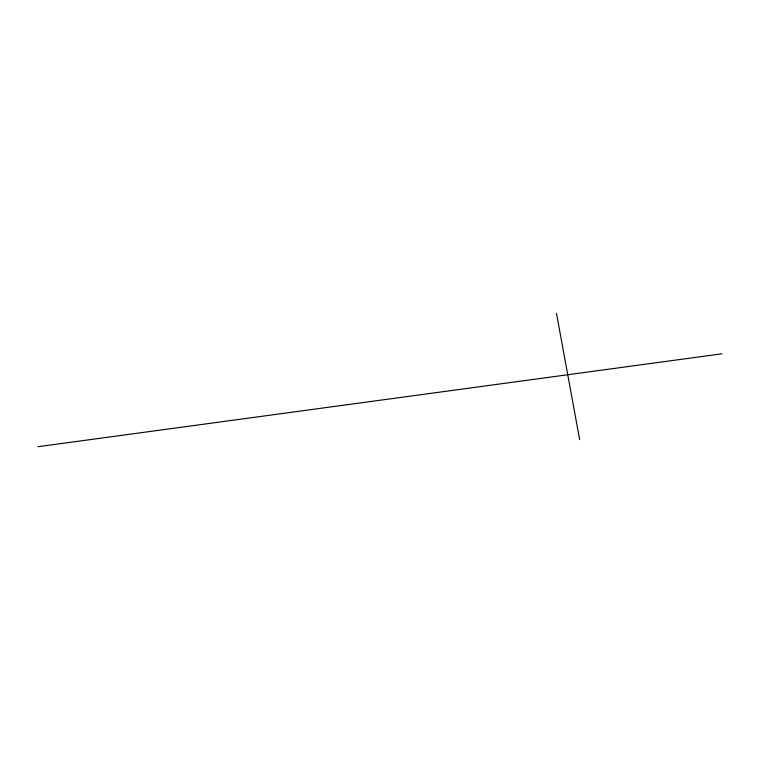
<?xml version="1.0" encoding="UTF-8"?>
<svg xmlns="http://www.w3.org/2000/svg" width="760" height="760" viewBox="0 0 760 760"><rect width="100%" height="100%" fill="white"/><g stroke="black" fill="none" stroke-linecap="round" stroke-linejoin="round"><path stroke-width="1.14" d="M38 446.709L722 353.79M556.462 313.291L579.652 439.631"/></g></svg>
